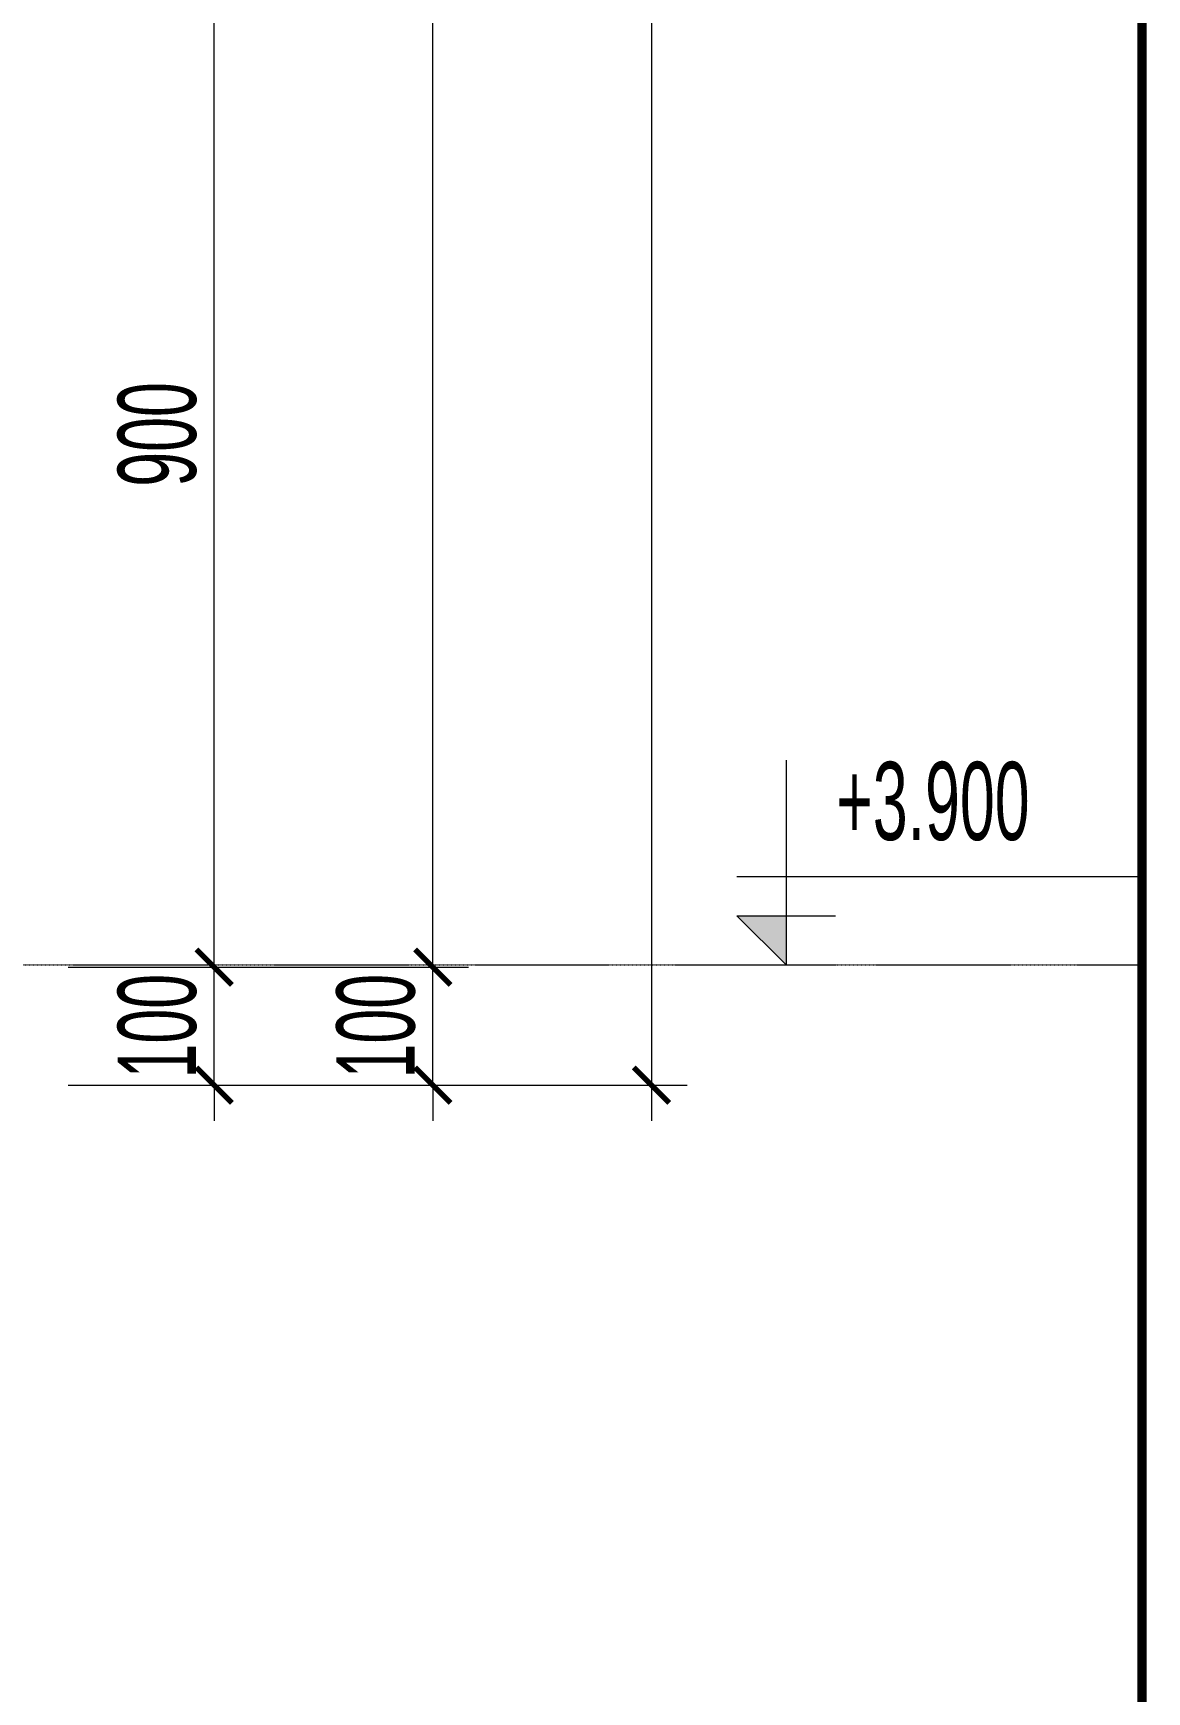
# Model space of a CAD drawing. Header units: millimetres. Extents: x 1336014 to 2939047, y -333549 to -60566.
# Drawn here: x 1391674 to 1392615, y -176437 to -175036 of the extents above; entities that cross this region are included whole.
import ezdxf
from ezdxf.enums import TextEntityAlignment as Align

# ---------------------------------------------------------------- set-up
doc = ezdxf.new("R2010")
doc.units = ezdxf.units.MM
doc.header["$MEASUREMENT"] = 0
doc.linetypes.add('CENTER2', pattern=[1.125, 0.75, -0.125, 0.125, -0.125])
for name, color, linetype, lineweight in [('05.Text', 253, 'Continuous', 18), ('08.Dim', 156, 'Continuous', 15), ('10.truc', 250, 'CENTER2', 20), ('11.Khung bo', 32, 'Continuous', 50), ('DIM', 252, 'Continuous', 20)]:
    doc.layers.add(name, color=color, linetype=linetype, lineweight=lineweight)
doc.layers.add('text', color=7, linetype='Continuous')
doc.styles.add('TT5_Text Dim', font='hoatbif.shx', dxfattribs={"width": 0.6})
doc.dimstyles.new('TT5_Dim 1-30', dxfattribs={"dimscale": 30, "dimtxt": 2.2, "dimasz": 1, "dimexe": 1, "dimexo": 0, "dimgap": 0.5, "dimtad": 1, "dimdec": 0, "dimzin": 0, "dimdsep": 46, "dimtxsty": 'TT5_Text Dim', "dimblk": 'ARCHTICK', "dimcen": 0, "dimdle": 1, "dimclrd": 256, "dimclre": 256, "dimclrt": 1, "dimadec": 0, "dimazin": 0, "dimtfac": 0.015, "dimtdec": 0, "dimtix": 1, "dimtmove": 2, "dimatfit": 3, "dimfxl": 1, "dimtolj": 1, "dimtzin": 0, "dimlwd": -1, "dimlwe": -1, "dimarcsym": 1})

# ---------------------------------------------------------------- blocks, each defined once
blk = doc.blocks.new('100')
at = {"layer": '11.Khung bo', "const_width": 26.7}
blk.add_lwpolyline([(1860913, -945239.8), (1860913, -916940.1), (1896062.6, -916940.1), (1896062.6, -945239.8)], close=True, dxfattribs=at)
blk.add_lwpolyline([(1860913, -945239.8), (1860913, -916940.1), (1896062.6, -916940.1), (1896062.6, -945239.8)], close=True, dxfattribs=at)
blk.add_lwpolyline([(1860913, -945239.8), (1860913, -916940.1), (1896062.6, -916940.1), (1896062.6, -945239.8)], close=True, dxfattribs=at)
blk = doc.blocks.new('A$C4E7C6F34')
at = {"layer": 'DIM'}
blk.add_hatch(color=256, dxfattribs=at).paths.add_polyline_path([(-38.5, 0), (-38.5, 137.8), (-177.6, 137.8)])
for p, q in [((-38.5, 576), (-38.5, 0)), ((964.2, 247.8), (-177.6, 247.8)), ((-177.6, 137.8), (100.7, 137.8)), ((-177.6, 137.8), (-38.5, 0)), ((-177.6, 0), (100.6, 0))]:
    blk.add_line(p, q, dxfattribs=at)
at = {"layer": 'text', "style": 'TT5_Text Dim', "flags": 8}
blk.add_attdef('%%P0.000', text='', height=220, dxfattribs=at).set_placement((102.4, 461.3), align=Align.MIDDLE_LEFT)
blk = doc.blocks.new('_ARCHTICK')
at = {"const_width": 0.15}
blk.add_lwpolyline([(-0.5, -0.5), (0.5, 0.5)], dxfattribs=at)
blk = doc.blocks.new('*D157')
at = {"layer": '08.Dim', "transparency": 16777216}
for p, q in [((1391826.6, -175855.1), (1391826.6, -174894.9)), ((1391703.1, -174924.9), (1391856.6, -174924.9)), ((1391703.1, -175825.1), (1391856.6, -175825.1))]:
    blk.add_line(p, q, dxfattribs=at)
at = {"layer": 'Defpoints', "color": 0, "transparency": 16777216}
for p in [(1391703.1, -174924.9), (1391826.6, -174924.9), (1391703.1, -175825.1)]:
    blk.add_point(p, dxfattribs=at)
at = {"layer": '08.Dim', "transparency": 16777216, "xscale": 30, "yscale": 30, "zscale": 30}
for p, rotation in [((1391826.6, -174924.9), 90), ((1391826.6, -175825.1), 270)]:
    blk.add_blockref('_ARCHTICK', p, dxfattribs=dict(at, rotation=rotation))
at = {"layer": '08.Dim', "color": 1, "transparency": 16777216, "insert": (1391778.6, -175375), "char_height": 66, "attachment_point": 5, "rotation": 90, "style": 'TT5_Text Dim'}
blk.add_mtext('\\A1;900', dxfattribs=at)
blk = doc.blocks.new('*D163')
at = {"layer": '08.Dim', "transparency": 16777216}
for p, q in [((1391826.6, -175825.1), (1391826.6, -175795.1)), ((1391703.1, -175825.1), (1391856.6, -175825.1)), ((1391826.6, -175924.9), (1391826.6, -175825.1)), ((1391703.1, -175924.9), (1391856.6, -175924.9)), ((1391826.6, -175924.9), (1391826.6, -175954.9))]:
    blk.add_line(p, q, dxfattribs=at)
at = {"layer": 'Defpoints', "color": 0, "transparency": 16777216}
for p in [(1391703.1, -175825.1), (1391826.6, -175825.1), (1391703.1, -175924.9)]:
    blk.add_point(p, dxfattribs=at)
at = {"layer": '08.Dim', "transparency": 16777216, "xscale": 30, "yscale": 30, "zscale": 30}
for p, rotation in [((1391826.6, -175825.1), 270), ((1391826.6, -175924.9), 90)]:
    blk.add_blockref('_ARCHTICK', p, dxfattribs=dict(at, rotation=rotation))
at = {"layer": '08.Dim', "color": 1, "transparency": 16777216, "insert": (1391778.6, -175875), "char_height": 66, "attachment_point": 5, "rotation": 90, "style": 'TT5_Text Dim'}
blk.add_mtext('\\A1;100', dxfattribs=at)
blk = doc.blocks.new('*D164')
at = {"layer": '08.Dim', "transparency": 16777216}
for p, q in [((1392011.4, -175825.1), (1392011.4, -175795.1)), ((1391703.1, -175825.1), (1392041.4, -175825.1)), ((1392011.4, -175924.9), (1392011.4, -175825.1)), ((1391703.1, -175924.9), (1392041.4, -175924.9)), ((1392011.4, -175924.9), (1392011.4, -175954.9))]:
    blk.add_line(p, q, dxfattribs=at)
at = {"layer": 'Defpoints', "color": 0, "transparency": 16777216}
for p in [(1391703.1, -175825.1), (1392011.4, -175825.1), (1391703.1, -175924.9)]:
    blk.add_point(p, dxfattribs=at)
at = {"layer": '08.Dim', "transparency": 16777216, "xscale": 30, "yscale": 30, "zscale": 30}
for p, rotation in [((1392011.4, -175825.1), 270), ((1392011.4, -175924.9), 90)]:
    blk.add_blockref('_ARCHTICK', p, dxfattribs=dict(at, rotation=rotation))
at = {"layer": '08.Dim', "color": 1, "transparency": 16777216, "insert": (1391963.4, -175875), "char_height": 66, "attachment_point": 5, "rotation": 90, "style": 'TT5_Text Dim'}
blk.add_mtext('\\A1;100', dxfattribs=at)
blk = doc.blocks.new('*D165')
at = {"layer": '08.Dim', "transparency": 16777216}
for p, q in [((1392011.4, -175855.1), (1392011.4, -172194.9)), ((1391703.1, -172224.9), (1392041.4, -172224.9)), ((1391703.1, -175825.1), (1392041.4, -175825.1))]:
    blk.add_line(p, q, dxfattribs=at)
at = {"layer": 'Defpoints', "color": 0, "transparency": 16777216}
for p in [(1391703.1, -172224.9), (1392011.4, -172224.9), (1391703.1, -175825.1)]:
    blk.add_point(p, dxfattribs=at)
at = {"layer": '08.Dim', "transparency": 16777216, "xscale": 30, "yscale": 30, "zscale": 30}
for p, rotation in [((1392011.4, -172224.9), 90), ((1392011.4, -175825.1), 270)]:
    blk.add_blockref('_ARCHTICK', p, dxfattribs=dict(at, rotation=rotation))
at = {"layer": '08.Dim', "color": 1, "transparency": 16777216, "insert": (1391963.4, -174025), "char_height": 66, "attachment_point": 5, "rotation": 90, "style": 'TT5_Text Dim'}
blk.add_mtext('\\A1;3600', dxfattribs=at)
blk = doc.blocks.new('*D167')
at = {"layer": '08.Dim', "transparency": 16777216}
for p, q in [((1392196.2, -171294.9), (1392196.2, -175954.9)), ((1391703.1, -171324.9), (1392226.2, -171324.9)), ((1391703.1, -175924.9), (1392226.2, -175924.9))]:
    blk.add_line(p, q, dxfattribs=at)
at = {"layer": 'Defpoints', "color": 0, "transparency": 16777216}
for p in [(1391703.1, -171324.9), (1391703.1, -175924.9), (1392196.2, -175924.9)]:
    blk.add_point(p, dxfattribs=at)
at = {"layer": '08.Dim', "transparency": 16777216, "xscale": 30, "yscale": 30, "zscale": 30}
for p, rotation in [((1392196.2, -171324.9), 90), ((1392196.2, -175924.9), 270)]:
    blk.add_blockref('_ARCHTICK', p, dxfattribs=dict(at, rotation=rotation))
at = {"layer": '08.Dim', "color": 1, "transparency": 16777216, "insert": (1392148.2, -173624.9), "char_height": 66, "attachment_point": 5, "rotation": 90, "style": 'TT5_Text Dim'}
blk.add_mtext('\\A1;4600', dxfattribs=at)

msp = doc.modelspace()

# ---------------------------------------------------------------- linework, layer by layer
at = {"layer": '10.truc'}
msp.add_line((1387475, -175823.1), (1392610.8, -175823.1), dxfattribs=at)

# ---------------------------------------------------------------- block references
at = {"layer": '05.Text', "xscale": 0.3, "yscale": 0.3, "zscale": 0.3}
msp.add_blockref('100', (823792, 103901), dxfattribs=at)
at = {"layer": '08.Dim'}
ref = msp.add_blockref('A$C4E7C6F34', (1392321.6, -175823.1), dxfattribs=dict(at, xscale=0.3, yscale=0.3, zscale=0.3))
ref.add_attrib('%%P0.000', '+3.900', dxfattribs={"layer": 'text', "height": 66, "style": 'TT5_Text Dim', "width": 0.6, "flags": 8}).set_placement((1392352.3, -175684.7), align=Align.MIDDLE_LEFT)

# ---------------------------------------------------------------- dimensions: what is measured, and where the dimension line sits
for base, p1, p2, picture, middle in [((1392196.2, -175924.9), (1391703.1, -171324.9), (1391703.1, -175924.9), '*D167', (1392148.2, -173624.9)), ((1392011.4, -172224.9), (1391703.1, -175825.1), (1391703.1, -172224.9), '*D165', (1391963.4, -174025)), ((1391826.6, -174924.9), (1391703.1, -175825.1), (1391703.1, -174924.9), '*D157', (1391778.6, -175375)), ((1391826.6, -175825.1), (1391703.1, -175924.9), (1391703.1, -175825.1), '*D163', (1391778.6, -175875)), ((1392011.4, -175825.1), (1391703.1, -175924.9), (1391703.1, -175825.1), '*D164', (1391963.4, -175875))]:
    dim = msp.add_linear_dim(base=base, p1=p1, p2=p2, angle=90, dimstyle='TT5_Dim 1-30', dxfattribs=at)
    dim.commit()
    dim.dimension.update_dxf_attribs({"geometry": picture, "text_midpoint": middle})

doc.saveas('drawing.dxf')
